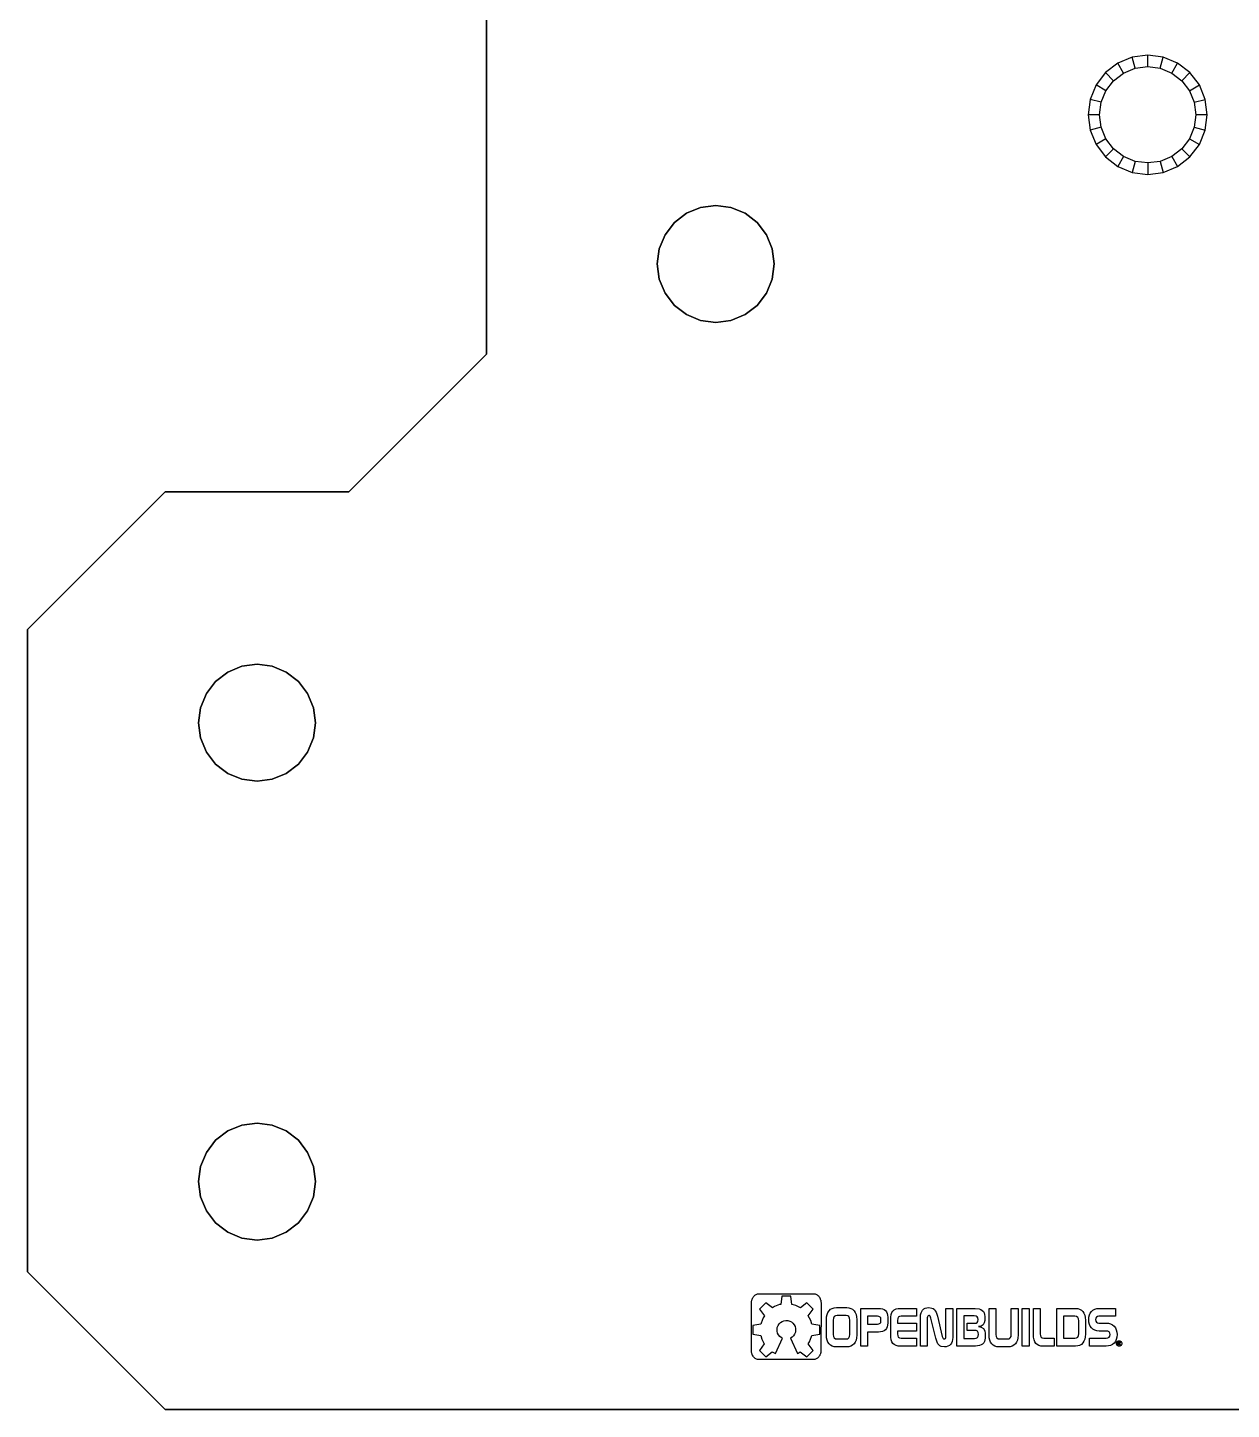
# Model space of a CAD drawing. Header units: metres. Extents: x 0 to 1120, y 0 to 254.
# Drawn here: x 204.6 to 257.1, y 0 to 60.2 of the extents above; entities that cross this region are included whole.
import ezdxf

# ---------------------------------------------------------------- set-up
doc = ezdxf.new("R2010")
doc.units = ezdxf.units.M

msp = doc.modelspace()

# ---------------------------------------------------------------- linework, layer by layer
at = {"layer": 'Group#1'}
for p, q in [((224.602, 80), (224.602, 46)), ((224.602, 46, 6), (224.602, 80, 6)), ((253.432, 59.03, 6), (252.759, 58.941, 6)), ((253.432, 58.53, 5.5), (253.432, 59.03, 6)), ((254.105, 58.941, 6), (253.432, 59.03, 6)), ((252.132, 58.682, 6), (251.594, 58.268, 6)), ((252.759, 58.941, 6), (252.132, 58.682, 6)), ((252.382, 58.249, 5.5), (252.132, 58.682, 6)), ((252.382, 58.249), (252.889, 58.458)), ((252.382, 58.249, 5.5), (252.889, 58.458, 5.5)), ((252.889, 58.458, 5.5), (252.759, 58.941, 6)), ((252.889, 58.458), (253.432, 58.53)), ((252.889, 58.458, 5.5), (253.432, 58.53, 5.5)), ((252.889, 58.458, 5.5), (252.889, 58.458)), ((253.432, 58.53), (253.976, 58.458)), ((253.432, 58.53), (253.432, 58.53, 5.5)), ((253.432, 58.53, 5.5), (253.976, 58.458, 5.5)), ((253.976, 58.458, 5.5), (254.105, 58.941, 6)), ((253.976, 58.458), (254.482, 58.249)), ((253.976, 58.458, 5.5), (254.482, 58.249, 5.5)), ((253.976, 58.458), (253.976, 58.458, 5.5)), ((254.732, 58.682, 6), (254.105, 58.941, 6)), ((254.482, 58.249, 5.5), (254.732, 58.682, 6)), ((255.271, 58.268, 6), (254.732, 58.682, 6)), ((251.594, 58.268, 6), (251.18, 57.73, 6)), ((251.947, 57.915, 5.5), (251.594, 58.268, 6)), ((251.613, 57.48), (251.947, 57.915)), ((251.613, 57.48, 5.5), (251.947, 57.915, 5.5)), ((251.947, 57.915), (252.382, 58.249)), ((251.947, 57.915, 5.5), (252.382, 58.249, 5.5)), ((251.947, 57.915), (251.947, 57.915, 5.5)), ((252.382, 58.249), (252.382, 58.249, 5.5)), ((254.482, 58.249), (254.917, 57.915)), ((254.482, 58.249, 5.5), (254.482, 58.249)), ((254.482, 58.249, 5.5), (254.917, 57.915, 5.5)), ((254.917, 57.915, 5.5), (255.271, 58.268, 6)), ((254.917, 57.915), (255.251, 57.48)), ((254.917, 57.915, 5.5), (255.251, 57.48, 5.5)), ((254.917, 57.915), (254.917, 57.915, 5.5)), ((255.684, 57.73, 6), (255.271, 58.268, 6)), ((251.18, 57.73, 6), (250.921, 57.103, 6)), ((251.613, 57.48, 5.5), (251.18, 57.73, 6)), ((251.404, 56.974), (251.613, 57.48)), ((251.404, 56.974, 5.5), (251.613, 57.48, 5.5)), ((251.613, 57.48), (251.613, 57.48, 5.5)), ((255.251, 57.48, 5.5), (255.684, 57.73, 6)), ((255.251, 57.48), (255.461, 56.974)), ((255.251, 57.48, 5.5), (255.461, 56.974, 5.5)), ((255.251, 57.48), (255.251, 57.48, 5.5)), ((255.944, 57.103, 6), (255.684, 57.73, 6)), ((250.921, 57.103, 6), (250.832, 56.43, 6)), ((251.404, 56.974, 5.5), (250.921, 57.103, 6)), ((251.332, 56.43), (251.404, 56.974)), ((251.332, 56.43, 5.5), (251.404, 56.974, 5.5)), ((251.404, 56.974, 5.5), (251.404, 56.974)), ((255.461, 56.974, 5.5), (255.944, 57.103, 6)), ((255.461, 56.974), (255.532, 56.43)), ((255.461, 56.974, 5.5), (255.532, 56.43, 5.5)), ((255.461, 56.974, 5.5), (255.461, 56.974)), ((256.032, 56.43, 6), (255.944, 57.103, 6)), ((251.332, 56.43, 5.5), (250.832, 56.43, 6)), ((250.832, 56.43, 6), (250.921, 55.757, 6)), ((251.404, 55.886), (251.332, 56.43)), ((251.404, 55.886, 5.5), (251.332, 56.43, 5.5)), ((251.332, 56.43, 5.5), (251.332, 56.43)), ((255.532, 56.43), (255.461, 55.886)), ((255.532, 56.43, 5.5), (255.461, 55.886, 5.5)), ((255.532, 56.43), (255.532, 56.43, 5.5)), ((256.032, 56.43, 6), (255.532, 56.43, 5.5)), ((255.944, 55.757, 6), (256.032, 56.43, 6)), ((251.404, 55.886, 5.5), (250.921, 55.757, 6)), ((250.921, 55.757, 6), (251.18, 55.13, 6)), ((251.613, 55.38), (251.404, 55.886)), ((251.404, 55.886), (251.404, 55.886, 5.5)), ((251.613, 55.38, 5.5), (251.404, 55.886, 5.5)), ((255.461, 55.886), (255.251, 55.38)), ((255.461, 55.886, 5.5), (255.251, 55.38, 5.5)), ((255.461, 55.886, 5.5), (255.461, 55.886)), ((255.461, 55.886, 5.5), (255.944, 55.757, 6)), ((255.684, 55.13, 6), (255.944, 55.757, 6)), ((251.613, 55.38, 5.5), (251.18, 55.13, 6)), ((251.18, 55.13, 6), (251.594, 54.592, 6)), ((251.947, 54.945, 5.5), (251.594, 54.592, 6)), ((251.947, 54.945), (251.613, 55.38)), ((251.613, 55.38), (251.613, 55.38, 5.5)), ((251.947, 54.945, 5.5), (251.613, 55.38, 5.5)), ((252.382, 54.611), (251.947, 54.945)), ((252.382, 54.611, 5.5), (251.947, 54.945, 5.5)), ((251.947, 54.945, 5.5), (251.947, 54.945)), ((254.917, 54.945), (254.482, 54.611)), ((254.917, 54.945, 5.5), (254.482, 54.611, 5.5)), ((255.251, 55.38), (254.917, 54.945)), ((255.251, 55.38, 5.5), (254.917, 54.945, 5.5)), ((254.917, 54.945, 5.5), (254.917, 54.945)), ((254.917, 54.945, 5.5), (255.271, 54.592, 6)), ((255.251, 55.38), (255.251, 55.38, 5.5)), ((255.251, 55.38, 5.5), (255.684, 55.13, 6)), ((255.271, 54.592, 6), (255.684, 55.13, 6)), ((251.594, 54.592, 6), (252.132, 54.178, 6)), ((252.382, 54.611, 5.5), (252.132, 54.178, 6)), ((252.889, 54.402), (252.382, 54.611)), ((252.889, 54.402, 5.5), (252.382, 54.611, 5.5)), ((252.382, 54.611, 5.5), (252.382, 54.611)), ((252.889, 54.402, 5.5), (252.759, 53.919, 6)), ((253.432, 54.33), (252.889, 54.402)), ((252.889, 54.402, 5.5), (252.889, 54.402)), ((253.432, 54.33, 5.5), (252.889, 54.402, 5.5)), ((253.976, 54.402), (253.432, 54.33)), ((253.976, 54.402, 5.5), (253.432, 54.33, 5.5)), ((253.432, 54.33), (253.432, 54.33, 5.5)), ((253.432, 54.33, 5.5), (253.432, 53.83, 6)), ((254.482, 54.611), (253.976, 54.402)), ((254.482, 54.611, 5.5), (253.976, 54.402, 5.5)), ((253.976, 54.402, 5.5), (253.976, 54.402)), ((253.976, 54.402, 5.5), (254.105, 53.919, 6)), ((254.482, 54.611), (254.482, 54.611, 5.5)), ((254.482, 54.611, 5.5), (254.732, 54.178, 6)), ((254.732, 54.178, 6), (255.271, 54.592, 6)), ((252.132, 54.178, 6), (252.759, 53.919, 6)), ((252.759, 53.919, 6), (253.432, 53.83, 6)), ((253.432, 53.83, 6), (254.105, 53.919, 6)), ((254.105, 53.919, 6), (254.732, 54.178, 6)), ((233.942, 52.39), (234.602, 52.477)), ((234.602, 52.477, 6), (233.942, 52.39, 6)), ((234.602, 52.477), (235.262, 52.39)), ((234.602, 52.477), (234.602, 52.477, 6)), ((235.262, 52.39, 6), (234.602, 52.477, 6)), ((232.799, 51.73), (233.327, 52.136)), ((233.327, 52.136, 6), (232.799, 51.73, 6)), ((233.327, 52.136), (233.942, 52.39)), ((233.942, 52.39, 6), (233.327, 52.136, 6)), ((233.327, 52.136), (233.327, 52.136, 6)), ((233.942, 52.39), (233.942, 52.39, 6)), ((235.262, 52.39), (235.877, 52.136)), ((235.262, 52.39), (235.262, 52.39, 6)), ((235.877, 52.136, 6), (235.262, 52.39, 6)), ((235.877, 52.136), (236.405, 51.73)), ((235.877, 52.136), (235.877, 52.136, 6)), ((236.405, 51.73, 6), (235.877, 52.136, 6)), ((232.139, 50.587), (232.393, 51.202)), ((232.393, 51.202, 6), (232.139, 50.587, 6)), ((232.393, 51.202), (232.799, 51.73)), ((232.799, 51.73, 6), (232.393, 51.202, 6)), ((232.393, 51.202), (232.393, 51.202, 6)), ((232.799, 51.73), (232.799, 51.73, 6)), ((236.405, 51.73), (236.81, 51.202)), ((236.405, 51.73), (236.405, 51.73, 6)), ((236.81, 51.202, 6), (236.405, 51.73, 6)), ((236.81, 51.202), (237.065, 50.587)), ((236.81, 51.202), (236.81, 51.202, 6)), ((237.065, 50.587, 6), (236.81, 51.202, 6)), ((232.052, 49.927), (232.139, 50.587)), ((232.139, 50.587, 6), (232.052, 49.927, 6)), ((232.139, 50.587), (232.139, 50.587, 6)), ((237.065, 50.587), (237.152, 49.927)), ((237.065, 50.587), (237.065, 50.587, 6)), ((237.152, 49.927, 6), (237.065, 50.587, 6)), ((232.139, 49.267), (232.052, 49.927)), ((232.052, 49.927), (232.052, 49.927, 6)), ((232.052, 49.927, 6), (232.139, 49.267, 6)), ((237.152, 49.927), (237.065, 49.267)), ((237.065, 49.267, 6), (237.152, 49.927, 6)), ((237.152, 49.927), (237.152, 49.927, 6)), ((232.393, 48.652), (232.139, 49.267)), ((232.139, 49.267, 6), (232.393, 48.652, 6)), ((232.139, 49.267), (232.139, 49.267, 6)), ((237.065, 49.267), (236.81, 48.652)), ((236.81, 48.652, 6), (237.065, 49.267, 6)), ((237.065, 49.267), (237.065, 49.267, 6)), ((232.799, 48.124), (232.393, 48.652)), ((232.393, 48.652), (232.393, 48.652, 6)), ((232.393, 48.652, 6), (232.799, 48.124, 6)), ((236.81, 48.652), (236.405, 48.124)), ((236.405, 48.124, 6), (236.81, 48.652, 6)), ((236.81, 48.652), (236.81, 48.652, 6)), ((233.15, 47.855), (232.799, 48.124)), ((232.799, 48.124), (232.799, 48.124, 6)), ((232.799, 48.124, 6), (233.15, 47.855, 6)), ((233.327, 47.719), (233.15, 47.855)), ((233.15, 47.855), (233.15, 47.855, 6)), ((233.15, 47.855, 6), (233.327, 47.719, 6)), ((233.942, 47.464), (233.327, 47.719)), ((233.327, 47.719), (233.327, 47.719, 6)), ((233.327, 47.719, 6), (233.942, 47.464, 6)), ((235.877, 47.719), (235.262, 47.464)), ((235.262, 47.464, 6), (235.877, 47.719, 6)), ((236.405, 48.124), (235.877, 47.719)), ((235.877, 47.719, 6), (236.405, 48.124, 6)), ((235.877, 47.719), (235.877, 47.719, 6)), ((236.405, 48.124, 6), (236.405, 48.124)), ((234.602, 47.377), (233.942, 47.464)), ((233.942, 47.464), (233.942, 47.464, 6)), ((233.942, 47.464, 6), (234.602, 47.377, 6)), ((235.262, 47.464), (234.602, 47.377)), ((234.602, 47.377, 6), (235.262, 47.464, 6)), ((234.602, 47.377), (234.602, 47.377, 6)), ((235.262, 47.464), (235.262, 47.464, 6)), ((224.602, 46), (218.602, 40)), ((218.602, 40, 6), (224.602, 46, 6)), ((224.602, 46), (224.602, 46, 6)), ((210.602, 40), (204.602, 34)), ((204.602, 34, 6), (210.602, 40, 6)), ((210.602, 40), (210.602, 40, 6)), ((218.602, 40), (210.602, 40)), ((210.602, 40, 6), (218.602, 40, 6)), ((218.602, 40), (218.602, 40, 6)), ((204.602, 34, 6), (204.602, 34)), ((204.602, 34), (204.602, 6)), ((204.602, 6, 6), (204.602, 34, 6)), ((212.799, 31.73), (213.327, 32.136)), ((213.327, 32.136, 6), (212.799, 31.73, 6)), ((213.327, 32.136), (213.942, 32.39)), ((213.942, 32.39, 6), (213.327, 32.136, 6)), ((213.327, 32.136), (213.327, 32.136, 6)), ((213.942, 32.39), (214.602, 32.477)), ((214.602, 32.477, 6), (213.942, 32.39, 6)), ((213.942, 32.39), (213.942, 32.39, 6)), ((214.602, 32.477), (215.262, 32.39)), ((214.602, 32.477), (214.602, 32.477, 6)), ((215.262, 32.39, 6), (214.602, 32.477, 6)), ((215.262, 32.39), (215.877, 32.136)), ((215.262, 32.39), (215.262, 32.39, 6)), ((215.877, 32.136, 6), (215.262, 32.39, 6)), ((215.877, 32.136), (216.405, 31.73)), ((215.877, 32.136), (215.877, 32.136, 6)), ((216.405, 31.73, 6), (215.877, 32.136, 6)), ((212.393, 31.202), (212.799, 31.73)), ((212.799, 31.73, 6), (212.393, 31.202, 6)), ((212.799, 31.73), (212.799, 31.73, 6)), ((216.405, 31.73), (216.81, 31.202)), ((216.405, 31.73), (216.405, 31.73, 6)), ((216.81, 31.202, 6), (216.405, 31.73, 6)), ((212.139, 30.587), (212.393, 31.202)), ((212.393, 31.202, 6), (212.139, 30.587, 6)), ((212.393, 31.202), (212.393, 31.202, 6)), ((216.81, 31.202), (217.065, 30.587)), ((216.81, 31.202), (216.81, 31.202, 6)), ((217.065, 30.587, 6), (216.81, 31.202, 6)), ((212.052, 29.927), (212.139, 30.587)), ((212.139, 30.587, 6), (212.052, 29.927, 6)), ((212.139, 30.587), (212.139, 30.587, 6)), ((217.065, 30.587), (217.152, 29.927)), ((217.065, 30.587), (217.065, 30.587, 6)), ((217.152, 29.927, 6), (217.065, 30.587, 6)), ((212.139, 29.267), (212.052, 29.927)), ((212.052, 29.927, 6), (212.052, 29.927)), ((212.052, 29.927, 6), (212.139, 29.267, 6)), ((217.152, 29.927), (217.065, 29.267)), ((217.065, 29.267, 6), (217.152, 29.927, 6)), ((217.152, 29.927), (217.152, 29.927, 6)), ((212.393, 28.652), (212.139, 29.267)), ((212.139, 29.267), (212.139, 29.267, 6)), ((212.139, 29.267, 6), (212.393, 28.652, 6)), ((217.065, 29.267), (216.81, 28.652)), ((216.81, 28.652, 6), (217.065, 29.267, 6)), ((217.065, 29.267), (217.065, 29.267, 6)), ((212.799, 28.124), (212.393, 28.652)), ((212.393, 28.652), (212.393, 28.652, 6)), ((212.393, 28.652, 6), (212.799, 28.124, 6)), ((216.81, 28.652), (216.405, 28.124)), ((216.405, 28.124, 6), (216.81, 28.652, 6)), ((216.81, 28.652), (216.81, 28.652, 6)), ((212.799, 28.124), (212.799, 28.124, 6)), ((213.15, 27.855), (212.799, 28.124)), ((212.799, 28.124, 6), (213.15, 27.855, 6)), ((213.327, 27.719), (213.15, 27.855)), ((213.15, 27.855), (213.15, 27.855, 6)), ((213.15, 27.855, 6), (213.327, 27.719, 6)), ((213.942, 27.464), (213.327, 27.719)), ((213.327, 27.719), (213.327, 27.719, 6)), ((213.327, 27.719, 6), (213.942, 27.464, 6)), ((215.877, 27.719), (215.262, 27.464)), ((215.262, 27.464, 6), (215.877, 27.719, 6)), ((216.405, 28.124), (215.877, 27.719)), ((215.877, 27.719, 6), (216.405, 28.124, 6)), ((215.877, 27.719), (215.877, 27.719, 6)), ((216.405, 28.124), (216.405, 28.124, 6)), ((214.602, 27.377), (213.942, 27.464)), ((213.942, 27.464), (213.942, 27.464, 6)), ((213.942, 27.464, 6), (214.602, 27.377, 6)), ((215.262, 27.464), (214.602, 27.377)), ((214.602, 27.377, 6), (215.262, 27.464, 6)), ((214.602, 27.377), (214.602, 27.377, 6)), ((215.262, 27.464), (215.262, 27.464, 6)), ((212.799, 11.73), (213.327, 12.136)), ((213.327, 12.136, 6), (212.799, 11.73, 6)), ((213.327, 12.136), (213.942, 12.39)), ((213.942, 12.39, 6), (213.327, 12.136, 6)), ((213.327, 12.136), (213.327, 12.136, 6)), ((213.942, 12.39), (214.602, 12.477)), ((214.602, 12.477, 6), (213.942, 12.39, 6)), ((213.942, 12.39), (213.942, 12.39, 6)), ((214.602, 12.477), (215.262, 12.39)), ((214.602, 12.477), (214.602, 12.477, 6)), ((215.262, 12.39, 6), (214.602, 12.477, 6)), ((215.262, 12.39), (215.877, 12.136)), ((215.262, 12.39, 6), (215.262, 12.39)), ((215.877, 12.136, 6), (215.262, 12.39, 6)), ((215.877, 12.136), (216.405, 11.73)), ((215.877, 12.136), (215.877, 12.136, 6)), ((216.405, 11.73, 6), (215.877, 12.136, 6)), ((212.393, 11.202), (212.799, 11.73)), ((212.799, 11.73, 6), (212.393, 11.202, 6)), ((212.799, 11.73), (212.799, 11.73, 6)), ((216.405, 11.73), (216.81, 11.202)), ((216.405, 11.73), (216.405, 11.73, 6)), ((216.81, 11.202, 6), (216.405, 11.73, 6)), ((212.139, 10.587), (212.393, 11.202)), ((212.393, 11.202, 6), (212.139, 10.587, 6)), ((212.393, 11.202), (212.393, 11.202, 6)), ((216.81, 11.202), (217.065, 10.587)), ((216.81, 11.202), (216.81, 11.202, 6)), ((217.065, 10.587, 6), (216.81, 11.202, 6)), ((212.052, 9.927), (212.139, 10.587)), ((212.139, 10.587, 6), (212.052, 9.927, 6)), ((212.139, 10.587), (212.139, 10.587, 6)), ((217.065, 10.587), (217.152, 9.927)), ((217.065, 10.587), (217.065, 10.587, 6)), ((217.152, 9.927, 6), (217.065, 10.587, 6)), ((212.139, 9.267), (212.052, 9.927)), ((212.052, 9.927), (212.052, 9.927, 6)), ((212.052, 9.927, 6), (212.139, 9.267, 6)), ((217.152, 9.927), (217.065, 9.267)), ((217.065, 9.267, 6), (217.152, 9.927, 6)), ((217.152, 9.927), (217.152, 9.927, 6)), ((212.393, 8.652), (212.139, 9.267)), ((212.139, 9.267), (212.139, 9.267, 6)), ((212.139, 9.267, 6), (212.393, 8.652, 6)), ((217.065, 9.267), (216.81, 8.652)), ((216.81, 8.652, 6), (217.065, 9.267, 6)), ((217.065, 9.267), (217.065, 9.267, 6)), ((212.799, 8.124), (212.393, 8.652)), ((212.393, 8.652), (212.393, 8.652, 6)), ((212.393, 8.652, 6), (212.799, 8.124, 6)), ((216.81, 8.652), (216.405, 8.124)), ((216.405, 8.124, 6), (216.81, 8.652, 6)), ((216.81, 8.652), (216.81, 8.652, 6)), ((213.15, 7.855), (212.799, 8.124)), ((212.799, 8.124), (212.799, 8.124, 6)), ((212.799, 8.124, 6), (213.15, 7.855, 6)), ((213.327, 7.719), (213.15, 7.855)), ((213.15, 7.855), (213.15, 7.855, 6)), ((213.15, 7.855, 6), (213.327, 7.719, 6)), ((216.405, 8.124), (215.877, 7.719)), ((215.877, 7.719, 6), (216.405, 8.124, 6)), ((216.405, 8.124), (216.405, 8.124, 6)), ((213.942, 7.464), (213.327, 7.719)), ((213.327, 7.719), (213.327, 7.719, 6)), ((213.327, 7.719, 6), (213.942, 7.464, 6)), ((214.602, 7.377), (213.942, 7.464)), ((213.942, 7.464), (213.942, 7.464, 6)), ((213.942, 7.464, 6), (214.602, 7.377, 6)), ((215.262, 7.464), (214.602, 7.377)), ((214.602, 7.377, 6), (215.262, 7.464, 6)), ((214.602, 7.377), (214.602, 7.377, 6)), ((215.877, 7.719), (215.262, 7.464)), ((215.262, 7.464, 6), (215.877, 7.719, 6)), ((215.262, 7.464), (215.262, 7.464, 6)), ((215.877, 7.719), (215.877, 7.719, 6)), ((204.602, 6), (204.602, 6, 6)), ((204.602, 6), (210.602, 0)), ((210.602, 0, 6), (204.602, 6, 6)), ((236.191, 4.816, 6.03), (236.202, 4.839, 6.03)), ((236.202, 4.839, 6.03), (236.213, 4.862, 6.03)), ((236.213, 4.862, 6.03), (236.233, 4.894, 6.03)), ((236.233, 4.894, 6.03), (236.255, 4.924, 6.03)), ((236.255, 4.924, 6.03), (236.28, 4.951, 6.03)), ((236.28, 4.951, 6.03), (236.306, 4.974, 6.03)), ((236.306, 4.974, 6.03), (236.335, 4.995, 6.03)), ((236.335, 4.995, 6.03), (236.365, 5.012, 6.03)), ((236.365, 5.012, 6.03), (236.396, 5.026, 6.03)), ((236.396, 5.026, 6.03), (236.428, 5.035, 6.03)), ((236.428, 5.035, 6.03), (236.461, 5.041, 6.03)), ((236.461, 5.041, 6.03), (236.494, 5.043, 6.03)), ((236.494, 5.043, 6.03), (238.852, 5.043, 6.03)), ((237.484, 4.932, 6.03), (237.433, 4.576, 6.03)), ((237.872, 4.932, 6.03), (237.484, 4.932, 6.03)), ((237.924, 4.575, 6.03), (237.872, 4.932, 6.03)), ((238.852, 5.043, 6.03), (238.896, 5.04, 6.03)), ((238.896, 5.04, 6.03), (238.929, 5.032, 6.03)), ((238.929, 5.032, 6.03), (238.961, 5.021, 6.03)), ((238.961, 5.021, 6.03), (238.992, 5.007, 6.03)), ((238.992, 5.007, 6.03), (239.021, 4.988, 6.03)), ((239.021, 4.988, 6.03), (239.049, 4.967, 6.03)), ((239.049, 4.967, 6.03), (239.075, 4.942, 6.03)), ((239.075, 4.942, 6.03), (239.099, 4.914, 6.03)), ((239.099, 4.914, 6.03), (239.12, 4.884, 6.03)), ((239.12, 4.884, 6.03), (239.139, 4.851, 6.03)), ((239.139, 4.851, 6.03), (239.15, 4.828, 6.03)), ((239.15, 4.828, 6.03), (239.16, 4.804, 6.03)), ((236.156, 4.635, 6.03), (236.157, 4.662, 6.03)), ((236.156, 2.574, 6.03), (236.156, 4.635, 6.03)), ((236.157, 4.662, 6.03), (236.159, 4.689, 6.03)), ((236.159, 4.689, 6.03), (236.163, 4.715, 6.03)), ((236.163, 4.715, 6.03), (236.168, 4.741, 6.03)), ((236.168, 4.741, 6.03), (236.174, 4.766, 6.03)), ((236.174, 4.766, 6.03), (236.182, 4.791, 6.03)), ((236.182, 4.791, 6.03), (236.191, 4.816, 6.03)), ((236.78, 4.641, 6.03), (236.505, 4.366, 6.03)), ((236.505, 4.366, 6.03), (236.723, 4.076, 6.03)), ((237.07, 4.423, 6.03), (236.78, 4.641, 6.03)), ((237.161, 4.483, 6.03), (237.07, 4.423, 6.03)), ((237.383, 4.568, 6.03), (237.161, 4.483, 6.03)), ((237.433, 4.576, 6.03), (237.383, 4.568, 6.03)), ((238.086, 4.531, 6.03), (237.924, 4.575, 6.03)), ((238.291, 4.427, 6.03), (238.086, 4.531, 6.03)), ((238.576, 4.641, 6.03), (238.291, 4.427, 6.03)), ((238.851, 4.366, 6.03), (238.576, 4.641, 6.03)), ((238.637, 4.081, 6.03), (238.851, 4.366, 6.03)), ((239.16, 4.804, 6.03), (239.168, 4.779, 6.03)), ((239.168, 4.779, 6.03), (239.176, 4.754, 6.03)), ((239.176, 4.754, 6.03), (239.181, 4.728, 6.03)), ((239.181, 4.728, 6.03), (239.186, 4.702, 6.03)), ((239.186, 4.702, 6.03), (239.19, 4.635, 6.03)), ((239.19, 4.635, 6.03), (239.189, 2.548, 6.03)), ((239.454, 4.138, 6.03), (239.49, 4.226, 6.03)), ((239.49, 4.226, 6.03), (239.541, 4.301, 6.03)), ((239.541, 4.301, 6.03), (239.604, 4.361, 6.03)), ((239.604, 4.361, 6.03), (239.678, 4.404, 6.03)), ((239.678, 4.404, 6.03), (239.763, 4.429, 6.03)), ((239.763, 4.429, 6.03), (239.86, 4.438, 6.03)), ((239.86, 4.438, 6.03), (240.311, 4.438, 6.03)), ((240.311, 4.438, 6.03), (240.408, 4.429, 6.03)), ((240.408, 4.429, 6.03), (240.493, 4.404, 6.03)), ((240.493, 4.404, 6.03), (240.568, 4.361, 6.03)), ((240.568, 4.361, 6.03), (240.631, 4.301, 6.03)), ((240.631, 4.301, 6.03), (240.682, 4.226, 6.03)), ((240.682, 4.226, 6.03), (240.718, 4.138, 6.03)), ((240.923, 2.755, 6.03), (240.923, 4.404, 6.03)), ((240.923, 4.404, 6.03), (241.695, 4.404, 6.03)), ((241.695, 4.404, 6.03), (241.79, 4.398, 6.03)), ((241.79, 4.398, 6.03), (241.871, 4.38, 6.03)), ((241.871, 4.38, 6.03), (241.941, 4.349, 6.03)), ((241.941, 4.349, 6.03), (241.997, 4.306, 6.03)), ((241.997, 4.306, 6.03), (242.041, 4.251, 6.03)), ((242.041, 4.251, 6.03), (242.072, 4.183, 6.03)), ((242.252, 4.128, 6.03), (242.283, 4.217, 6.03)), ((242.283, 4.217, 6.03), (242.327, 4.286, 6.03)), ((242.327, 4.286, 6.03), (242.385, 4.338, 6.03)), ((242.385, 4.338, 6.03), (242.46, 4.375, 6.03)), ((242.46, 4.375, 6.03), (242.553, 4.397, 6.03)), ((242.553, 4.397, 6.03), (242.662, 4.404, 6.03)), ((242.662, 4.404, 6.03), (243.35, 4.404, 6.03)), ((243.35, 4.404, 6.03), (243.35, 4.059, 6.03)), ((243.55, 4.201, 6.03), (243.58, 4.271, 6.03)), ((243.58, 4.271, 6.03), (243.622, 4.33, 6.03)), ((243.622, 4.33, 6.03), (243.675, 4.377, 6.03)), ((243.675, 4.377, 6.03), (243.737, 4.411, 6.03)), ((243.737, 4.411, 6.03), (243.809, 4.431, 6.03)), ((243.809, 4.431, 6.03), (243.89, 4.438, 6.03)), ((243.89, 4.438, 6.03), (244.028, 4.416, 6.03)), ((244.028, 4.416, 6.03), (244.084, 4.39, 6.03)), ((244.084, 4.39, 6.03), (244.132, 4.352, 6.03)), ((244.132, 4.352, 6.03), (244.173, 4.301, 6.03)), ((244.173, 4.301, 6.03), (244.209, 4.235, 6.03)), ((244.209, 4.235, 6.03), (244.268, 4.057, 6.03)), ((244.637, 4.404, 6.03), (244.934, 4.404, 6.03)), ((244.637, 3.173, 6.03), (244.637, 4.404, 6.03)), ((244.934, 4.404, 6.03), (244.934, 3.133, 6.03)), ((245.118, 2.755, 6.03), (245.118, 4.404, 6.03)), ((245.118, 4.404, 6.03), (245.908, 4.404, 6.03)), ((245.908, 4.404, 6.03), (246.09, 4.382, 6.03)), ((246.09, 4.382, 6.03), (246.162, 4.354, 6.03)), ((246.162, 4.354, 6.03), (246.222, 4.315, 6.03)), ((246.222, 4.315, 6.03), (246.269, 4.265, 6.03)), ((246.269, 4.265, 6.03), (246.302, 4.205, 6.03)), ((246.52, 4.404, 6.03), (246.816, 4.404, 6.03)), ((246.52, 3.24, 6.03), (246.52, 4.404, 6.03)), ((246.816, 4.404, 6.03), (246.816, 3.265, 6.03)), ((247.486, 4.404, 6.03), (247.782, 4.404, 6.03)), ((247.486, 3.265, 6.03), (247.486, 4.404, 6.03)), ((247.782, 4.404, 6.03), (247.782, 3.24, 6.03)), ((247.967, 2.755, 6.03), (247.967, 4.404, 6.03)), ((247.967, 4.404, 6.03), (248.264, 4.404, 6.03)), ((248.264, 4.404, 6.03), (248.264, 2.755, 6.03)), ((248.451, 4.404, 6.03), (248.747, 4.404, 6.03)), ((248.451, 3.272, 6.03), (248.451, 4.404, 6.03)), ((248.747, 4.404, 6.03), (248.747, 3.292, 6.03)), ((249.471, 2.755, 6.03), (249.471, 4.404, 6.03)), ((249.471, 4.404, 6.03), (250.283, 4.404, 6.03)), ((250.283, 4.404, 6.03), (250.38, 4.396, 6.03)), ((250.38, 4.396, 6.03), (250.466, 4.37, 6.03)), ((250.466, 4.37, 6.03), (250.54, 4.327, 6.03)), ((250.54, 4.327, 6.03), (250.604, 4.268, 6.03)), ((250.604, 4.268, 6.03), (250.654, 4.193, 6.03)), ((250.928, 4.2, 6.03), (250.981, 4.272, 6.03)), ((250.981, 4.272, 6.03), (251.047, 4.33, 6.03)), ((251.047, 4.33, 6.03), (251.124, 4.371, 6.03)), ((251.124, 4.371, 6.03), (251.212, 4.396, 6.03)), ((251.212, 4.396, 6.03), (251.311, 4.404, 6.03)), ((251.311, 4.404, 6.03), (252.032, 4.404, 6.03)), ((252.032, 4.404, 6.03), (252.032, 4.059, 6.03)), ((236.57, 3.713, 6.03), (236.214, 3.662, 6.03)), ((236.214, 3.662, 6.03), (236.214, 3.274, 6.03)), ((236.578, 3.763, 6.03), (236.57, 3.713, 6.03)), ((236.663, 3.985, 6.03), (236.578, 3.763, 6.03)), ((236.723, 4.076, 6.03), (236.663, 3.985, 6.03)), ((237.285, 3.573, 6.03), (237.316, 3.653, 6.03)), ((237.316, 3.653, 6.03), (237.362, 3.724, 6.03)), ((237.362, 3.724, 6.03), (237.422, 3.784, 6.03)), ((237.422, 3.784, 6.03), (237.493, 3.83, 6.03)), ((237.493, 3.83, 6.03), (237.573, 3.861, 6.03)), ((237.573, 3.861, 6.03), (237.657, 3.874, 6.03)), ((237.657, 3.874, 6.03), (237.742, 3.87, 6.03)), ((237.742, 3.87, 6.03), (237.824, 3.848, 6.03)), ((237.824, 3.848, 6.03), (237.9, 3.809, 6.03)), ((237.9, 3.809, 6.03), (237.966, 3.756, 6.03)), ((237.966, 3.756, 6.03), (238.019, 3.689, 6.03)), ((238.019, 3.689, 6.03), (238.058, 3.614, 6.03)), ((238.741, 3.876, 6.03), (238.637, 4.081, 6.03)), ((238.785, 3.713, 6.03), (238.741, 3.876, 6.03)), ((239.142, 3.662, 6.03), (238.785, 3.713, 6.03)), ((239.142, 3.274, 6.03), (239.142, 3.662, 6.03)), ((239.425, 3.922, 6.03), (239.432, 4.037, 6.03)), ((239.425, 3.24, 6.03), (239.425, 3.922, 6.03)), ((239.432, 4.037, 6.03), (239.454, 4.138, 6.03)), ((239.732, 3.979, 6.03), (239.722, 3.893, 6.03)), ((239.722, 3.893, 6.03), (239.722, 3.265, 6.03)), ((239.764, 4.041, 6.03), (239.732, 3.979, 6.03)), ((239.816, 4.078, 6.03), (239.764, 4.041, 6.03)), ((239.888, 4.091, 6.03), (239.816, 4.078, 6.03)), ((240.284, 4.091, 6.03), (239.888, 4.091, 6.03)), ((240.356, 4.078, 6.03), (240.284, 4.091, 6.03)), ((240.408, 4.041, 6.03), (240.356, 4.078, 6.03)), ((240.439, 3.979, 6.03), (240.408, 4.041, 6.03)), ((240.45, 3.893, 6.03), (240.439, 3.979, 6.03)), ((240.45, 3.265, 6.03), (240.45, 3.893, 6.03)), ((240.718, 4.138, 6.03), (240.739, 4.037, 6.03)), ((240.739, 4.037, 6.03), (240.747, 3.922, 6.03)), ((240.747, 3.922, 6.03), (240.747, 3.24, 6.03)), ((241.219, 4.059, 6.03), (241.219, 3.717, 6.03)), ((241.655, 4.059, 6.03), (241.219, 4.059, 6.03)), ((241.219, 3.717, 6.03), (241.655, 3.717, 6.03)), ((241.718, 4.051, 6.03), (241.655, 4.059, 6.03)), ((241.655, 3.717, 6.03), (241.718, 3.725, 6.03)), ((241.764, 4.026, 6.03), (241.718, 4.051, 6.03)), ((241.718, 3.725, 6.03), (241.764, 3.751, 6.03)), ((241.791, 3.986, 6.03), (241.764, 4.026, 6.03)), ((241.764, 3.751, 6.03), (241.791, 3.792, 6.03)), ((241.801, 3.929, 6.03), (241.791, 3.986, 6.03)), ((241.791, 3.792, 6.03), (241.801, 3.848, 6.03)), ((241.801, 3.848, 6.03), (241.801, 3.929, 6.03)), ((242.072, 4.183, 6.03), (242.091, 4.104, 6.03)), ((242.091, 3.673, 6.03), (242.072, 3.593, 6.03)), ((242.091, 4.104, 6.03), (242.097, 4.012, 6.03)), ((242.097, 3.765, 6.03), (242.091, 3.673, 6.03)), ((242.097, 4.012, 6.03), (242.097, 3.765, 6.03)), ((242.228, 3.889, 6.03), (242.234, 4.019, 6.03)), ((242.228, 3.272, 6.03), (242.228, 3.889, 6.03)), ((242.234, 4.019, 6.03), (242.252, 4.128, 6.03)), ((242.533, 3.96, 6.03), (242.524, 3.867, 6.03)), ((242.524, 3.867, 6.03), (242.524, 3.762, 6.03)), ((242.524, 3.762, 6.03), (243.35, 3.762, 6.03)), ((242.559, 4.018, 6.03), (242.533, 3.96, 6.03)), ((242.608, 4.049, 6.03), (242.559, 4.018, 6.03)), ((242.685, 4.059, 6.03), (242.608, 4.049, 6.03)), ((243.35, 4.059, 6.03), (242.685, 4.059, 6.03)), ((243.35, 3.762, 6.03), (243.35, 3.415, 6.03)), ((243.526, 4.029, 6.03), (243.532, 4.12, 6.03)), ((243.526, 2.755, 6.03), (243.526, 4.029, 6.03)), ((243.532, 4.12, 6.03), (243.55, 4.201, 6.03)), ((243.828, 4.033, 6.03), (243.823, 3.989, 6.03)), ((243.823, 3.989, 6.03), (243.823, 2.755, 6.03)), ((243.842, 4.065, 6.03), (243.828, 4.033, 6.03)), ((243.865, 4.084, 6.03), (243.842, 4.065, 6.03)), ((243.897, 4.091, 6.03), (243.865, 4.084, 6.03)), ((243.927, 4.085, 6.03), (243.897, 4.091, 6.03)), ((243.949, 4.068, 6.03), (243.927, 4.085, 6.03)), ((243.984, 3.977, 6.03), (243.949, 4.068, 6.03)), ((244.192, 3.102, 6.03), (243.984, 3.977, 6.03)), ((244.268, 4.057, 6.03), (244.477, 3.183, 6.03)), ((245.87, 4.07, 6.03), (245.415, 4.07, 6.03)), ((245.415, 4.07, 6.03), (245.415, 3.09, 6.03)), ((245.555, 3.442, 6.03), (245.555, 3.751, 6.03)), ((245.555, 3.751, 6.03), (245.87, 3.751, 6.03)), ((245.949, 4.061, 6.03), (245.87, 4.07, 6.03)), ((245.87, 3.751, 6.03), (245.949, 3.759, 6.03)), ((245.999, 4.034, 6.03), (245.949, 4.061, 6.03)), ((245.949, 3.759, 6.03), (245.999, 3.786, 6.03)), ((246.027, 3.985, 6.03), (245.999, 4.034, 6.03)), ((245.999, 3.786, 6.03), (246.027, 3.835, 6.03)), ((246.036, 3.91, 6.03), (246.027, 3.985, 6.03)), ((246.027, 3.835, 6.03), (246.036, 3.91, 6.03)), ((246.168, 3.63, 6.03), (246.057, 3.61, 6.03)), ((246.255, 3.684, 6.03), (246.168, 3.63, 6.03)), ((246.31, 3.767, 6.03), (246.255, 3.684, 6.03)), ((246.302, 4.205, 6.03), (246.322, 4.134, 6.03)), ((246.329, 3.873, 6.03), (246.31, 3.767, 6.03)), ((246.322, 4.134, 6.03), (246.329, 4.052, 6.03)), ((246.329, 4.052, 6.03), (246.329, 3.873, 6.03)), ((250.255, 4.059, 6.03), (249.767, 4.059, 6.03)), ((249.767, 4.059, 6.03), (249.767, 3.102, 6.03)), ((250.327, 4.047, 6.03), (250.255, 4.059, 6.03)), ((250.38, 4.009, 6.03), (250.327, 4.047, 6.03)), ((250.412, 3.946, 6.03), (250.38, 4.009, 6.03)), ((250.423, 3.86, 6.03), (250.412, 3.946, 6.03)), ((250.423, 3.299, 6.03), (250.423, 3.86, 6.03)), ((250.654, 4.193, 6.03), (250.691, 4.105, 6.03)), ((250.691, 4.105, 6.03), (250.712, 4.003, 6.03)), ((250.712, 4.003, 6.03), (250.72, 3.889, 6.03)), ((250.72, 3.889, 6.03), (250.72, 3.272, 6.03)), ((250.86, 3.91, 6.03), (250.867, 4.019, 6.03)), ((250.867, 3.801, 6.03), (250.86, 3.91, 6.03)), ((250.867, 4.019, 6.03), (250.89, 4.115, 6.03)), ((250.89, 3.705, 6.03), (250.867, 3.801, 6.03)), ((250.89, 4.115, 6.03), (250.928, 4.2, 6.03)), ((250.928, 3.621, 6.03), (250.89, 3.705, 6.03)), ((250.981, 3.548, 6.03), (250.928, 3.621, 6.03)), ((251.166, 3.975, 6.03), (251.156, 3.91, 6.03)), ((251.156, 3.91, 6.03), (251.166, 3.846, 6.03)), ((251.194, 4.022, 6.03), (251.166, 3.975, 6.03)), ((251.166, 3.846, 6.03), (251.194, 3.799, 6.03)), ((251.241, 4.05, 6.03), (251.194, 4.022, 6.03)), ((251.194, 3.799, 6.03), (251.241, 3.772, 6.03)), ((251.305, 4.059, 6.03), (251.241, 4.05, 6.03)), ((251.241, 3.772, 6.03), (251.305, 3.762, 6.03)), ((252.032, 4.059, 6.03), (251.305, 4.059, 6.03)), ((251.305, 3.762, 6.03), (251.617, 3.762, 6.03)), ((251.617, 3.762, 6.03), (251.724, 3.754, 6.03)), ((251.724, 3.754, 6.03), (251.818, 3.729, 6.03)), ((251.818, 3.729, 6.03), (251.899, 3.687, 6.03)), ((251.899, 3.687, 6.03), (251.969, 3.629, 6.03)), ((251.969, 3.629, 6.03), (252.024, 3.556, 6.03)), ((236.214, 3.274, 6.03), (236.571, 3.222, 6.03)), ((236.571, 3.222, 6.03), (236.615, 3.06, 6.03)), ((236.615, 3.06, 6.03), (236.719, 2.855, 6.03)), ((237.199, 2.441, 6.03), (237.507, 3.101, 6.03)), ((237.272, 3.489, 6.03), (237.285, 3.573, 6.03)), ((237.276, 3.404, 6.03), (237.272, 3.489, 6.03)), ((237.298, 3.322, 6.03), (237.276, 3.404, 6.03)), ((237.337, 3.246, 6.03), (237.298, 3.322, 6.03)), ((237.39, 3.18, 6.03), (237.337, 3.246, 6.03)), ((237.457, 3.127, 6.03), (237.39, 3.18, 6.03)), ((237.507, 3.101, 6.03), (237.457, 3.127, 6.03)), ((237.934, 3.152, 6.03), (237.863, 3.106, 6.03)), ((237.863, 3.106, 6.03), (238.158, 2.439, 6.03)), ((237.994, 3.212, 6.03), (237.934, 3.152, 6.03)), ((238.04, 3.283, 6.03), (237.994, 3.212, 6.03)), ((238.071, 3.363, 6.03), (238.04, 3.283, 6.03)), ((238.058, 3.614, 6.03), (238.08, 3.532, 6.03)), ((238.084, 3.447, 6.03), (238.071, 3.363, 6.03)), ((238.08, 3.532, 6.03), (238.084, 3.447, 6.03)), ((238.693, 2.951, 6.03), (238.778, 3.173, 6.03)), ((238.778, 3.173, 6.03), (238.786, 3.223, 6.03)), ((238.786, 3.223, 6.03), (239.142, 3.274, 6.03)), ((239.432, 3.125, 6.03), (239.425, 3.24, 6.03)), ((239.454, 3.023, 6.03), (239.432, 3.125, 6.03)), ((239.49, 2.935, 6.03), (239.454, 3.023, 6.03)), ((239.722, 3.265, 6.03), (239.732, 3.18, 6.03)), ((239.732, 3.18, 6.03), (239.764, 3.118, 6.03)), ((239.764, 3.118, 6.03), (239.816, 3.081, 6.03)), ((239.816, 3.081, 6.03), (239.888, 3.068, 6.03)), ((239.888, 3.068, 6.03), (240.284, 3.068, 6.03)), ((240.284, 3.068, 6.03), (240.356, 3.081, 6.03)), ((240.356, 3.081, 6.03), (240.408, 3.118, 6.03)), ((240.408, 3.118, 6.03), (240.439, 3.18, 6.03)), ((240.439, 3.18, 6.03), (240.45, 3.265, 6.03)), ((240.718, 3.023, 6.03), (240.682, 2.935, 6.03)), ((240.739, 3.125, 6.03), (240.718, 3.023, 6.03)), ((240.747, 3.24, 6.03), (240.739, 3.125, 6.03)), ((241.219, 3.37, 6.03), (241.219, 2.755, 6.03)), ((241.695, 3.37, 6.03), (241.219, 3.37, 6.03)), ((241.789, 3.376, 6.03), (241.695, 3.37, 6.03)), ((241.871, 3.395, 6.03), (241.789, 3.376, 6.03)), ((241.94, 3.426, 6.03), (241.871, 3.395, 6.03)), ((241.997, 3.469, 6.03), (241.94, 3.426, 6.03)), ((242.041, 3.525, 6.03), (241.997, 3.469, 6.03)), ((242.072, 3.593, 6.03), (242.041, 3.525, 6.03)), ((242.234, 3.143, 6.03), (242.228, 3.272, 6.03)), ((242.252, 3.033, 6.03), (242.234, 3.143, 6.03)), ((242.284, 2.943, 6.03), (242.252, 3.033, 6.03)), ((242.524, 3.415, 6.03), (242.524, 3.292, 6.03)), ((243.35, 3.415, 6.03), (242.524, 3.415, 6.03)), ((242.524, 3.292, 6.03), (242.533, 3.2, 6.03)), ((242.533, 3.2, 6.03), (242.558, 3.142, 6.03)), ((242.558, 3.142, 6.03), (242.607, 3.112, 6.03)), ((242.607, 3.112, 6.03), (242.685, 3.102, 6.03)), ((242.685, 3.102, 6.03), (243.35, 3.102, 6.03)), ((243.35, 3.102, 6.03), (243.35, 2.755, 6.03)), ((244.251, 2.924, 6.03), (244.192, 3.102, 6.03)), ((244.477, 3.183, 6.03), (244.512, 3.091, 6.03)), ((244.512, 3.091, 6.03), (244.533, 3.074, 6.03)), ((244.533, 3.074, 6.03), (244.563, 3.068, 6.03)), ((244.563, 3.068, 6.03), (244.595, 3.075, 6.03)), ((244.595, 3.075, 6.03), (244.618, 3.095, 6.03)), ((244.618, 3.095, 6.03), (244.633, 3.128, 6.03)), ((244.633, 3.128, 6.03), (244.637, 3.173, 6.03)), ((244.928, 3.041, 6.03), (244.91, 2.96, 6.03)), ((244.934, 3.133, 6.03), (244.928, 3.041, 6.03)), ((245.415, 3.09, 6.03), (245.879, 3.09, 6.03)), ((245.879, 3.442, 6.03), (245.555, 3.442, 6.03)), ((245.961, 3.432, 6.03), (245.879, 3.442, 6.03)), ((245.879, 3.09, 6.03), (245.96, 3.1, 6.03)), ((245.96, 3.1, 6.03), (246.014, 3.131, 6.03)), ((246.014, 3.403, 6.03), (245.961, 3.432, 6.03)), ((246.043, 3.35, 6.03), (246.014, 3.403, 6.03)), ((246.014, 3.131, 6.03), (246.043, 3.185, 6.03)), ((246.053, 3.268, 6.03), (246.043, 3.35, 6.03)), ((246.043, 3.185, 6.03), (246.053, 3.268, 6.03)), ((246.057, 3.61, 6.03), (246.179, 3.584, 6.03)), ((246.179, 3.584, 6.03), (246.269, 3.523, 6.03)), ((246.269, 3.523, 6.03), (246.325, 3.428, 6.03)), ((246.337, 3.027, 6.03), (246.317, 2.956, 6.03)), ((246.325, 3.428, 6.03), (246.343, 3.304, 6.03)), ((246.343, 3.109, 6.03), (246.337, 3.027, 6.03)), ((246.343, 3.304, 6.03), (246.343, 3.109, 6.03)), ((246.527, 3.125, 6.03), (246.52, 3.24, 6.03)), ((246.549, 3.023, 6.03), (246.527, 3.125, 6.03)), ((246.585, 2.935, 6.03), (246.549, 3.023, 6.03)), ((246.816, 3.265, 6.03), (246.827, 3.18, 6.03)), ((246.827, 3.18, 6.03), (246.859, 3.118, 6.03)), ((246.859, 3.118, 6.03), (246.911, 3.081, 6.03)), ((246.911, 3.081, 6.03), (246.985, 3.068, 6.03)), ((246.985, 3.068, 6.03), (247.317, 3.068, 6.03)), ((247.317, 3.068, 6.03), (247.39, 3.081, 6.03)), ((247.39, 3.081, 6.03), (247.443, 3.118, 6.03)), ((247.443, 3.118, 6.03), (247.475, 3.18, 6.03)), ((247.475, 3.18, 6.03), (247.486, 3.265, 6.03)), ((247.753, 3.023, 6.03), (247.717, 2.935, 6.03)), ((247.775, 3.125, 6.03), (247.753, 3.023, 6.03)), ((247.782, 3.24, 6.03), (247.775, 3.125, 6.03)), ((248.457, 3.143, 6.03), (248.451, 3.272, 6.03)), ((248.476, 3.033, 6.03), (248.457, 3.143, 6.03)), ((248.508, 2.943, 6.03), (248.476, 3.033, 6.03)), ((248.747, 3.292, 6.03), (248.756, 3.201, 6.03)), ((248.756, 3.201, 6.03), (248.783, 3.143, 6.03)), ((248.783, 3.143, 6.03), (248.832, 3.112, 6.03)), ((248.832, 3.112, 6.03), (248.91, 3.102, 6.03)), ((248.91, 3.102, 6.03), (249.361, 3.102, 6.03)), ((249.361, 3.102, 6.03), (249.361, 2.755, 6.03)), ((249.767, 3.102, 6.03), (250.255, 3.102, 6.03)), ((250.255, 3.102, 6.03), (250.328, 3.114, 6.03)), ((250.328, 3.114, 6.03), (250.381, 3.152, 6.03)), ((250.381, 3.152, 6.03), (250.412, 3.213, 6.03)), ((250.412, 3.213, 6.03), (250.423, 3.299, 6.03)), ((250.691, 3.057, 6.03), (250.654, 2.968, 6.03)), ((250.712, 3.158, 6.03), (250.691, 3.057, 6.03)), ((250.72, 3.272, 6.03), (250.712, 3.158, 6.03)), ((250.888, 3.102, 6.03), (251.624, 3.102, 6.03)), ((250.888, 2.755, 6.03), (250.888, 3.102, 6.03)), ((251.047, 3.49, 6.03), (250.981, 3.548, 6.03)), ((251.124, 3.448, 6.03), (251.047, 3.49, 6.03)), ((251.212, 3.423, 6.03), (251.124, 3.448, 6.03)), ((251.311, 3.415, 6.03), (251.212, 3.423, 6.03)), ((251.624, 3.415, 6.03), (251.311, 3.415, 6.03)), ((251.699, 3.405, 6.03), (251.624, 3.415, 6.03)), ((251.624, 3.102, 6.03), (251.699, 3.112, 6.03)), ((251.753, 3.376, 6.03), (251.699, 3.405, 6.03)), ((251.699, 3.112, 6.03), (251.753, 3.141, 6.03)), ((251.785, 3.327, 6.03), (251.753, 3.376, 6.03)), ((251.753, 3.141, 6.03), (251.785, 3.19, 6.03)), ((251.796, 3.258, 6.03), (251.785, 3.327, 6.03)), ((251.785, 3.19, 6.03), (251.796, 3.258, 6.03)), ((252.024, 3.556, 6.03), (252.063, 3.469, 6.03)), ((252.063, 3.047, 6.03), (252.024, 2.961, 6.03)), ((252.063, 3.469, 6.03), (252.087, 3.37, 6.03)), ((252.087, 3.147, 6.03), (252.063, 3.047, 6.03)), ((252.087, 3.37, 6.03), (252.095, 3.258, 6.03)), ((252.095, 3.258, 6.03), (252.087, 3.147, 6.03)), ((236.161, 2.508, 6.03), (236.156, 2.574, 6.03)), ((236.165, 2.482, 6.03), (236.161, 2.508, 6.03)), ((236.171, 2.456, 6.03), (236.165, 2.482, 6.03)), ((236.178, 2.431, 6.03), (236.171, 2.456, 6.03)), ((236.186, 2.406, 6.03), (236.178, 2.431, 6.03)), ((236.719, 2.855, 6.03), (236.505, 2.57, 6.03)), ((236.505, 2.57, 6.03), (236.78, 2.295, 6.03)), ((236.78, 2.295, 6.03), (237.065, 2.509, 6.03)), ((237.065, 2.509, 6.03), (237.199, 2.441, 6.03)), ((238.158, 2.439, 6.03), (238.195, 2.453, 6.03)), ((238.195, 2.453, 6.03), (238.286, 2.512, 6.03)), ((238.286, 2.512, 6.03), (238.576, 2.295, 6.03)), ((238.576, 2.295, 6.03), (238.851, 2.57, 6.03)), ((238.634, 2.86, 6.03), (238.693, 2.951, 6.03)), ((238.851, 2.57, 6.03), (238.634, 2.86, 6.03)), ((239.164, 2.418, 6.03), (239.155, 2.394, 6.03)), ((239.172, 2.443, 6.03), (239.164, 2.418, 6.03)), ((239.179, 2.469, 6.03), (239.172, 2.443, 6.03)), ((239.184, 2.495, 6.03), (239.179, 2.469, 6.03)), ((239.187, 2.521, 6.03), (239.184, 2.495, 6.03)), ((239.189, 2.548, 6.03), (239.187, 2.521, 6.03)), ((239.541, 2.859, 6.03), (239.49, 2.935, 6.03)), ((239.604, 2.799, 6.03), (239.541, 2.859, 6.03)), ((239.678, 2.756, 6.03), (239.604, 2.799, 6.03)), ((239.763, 2.73, 6.03), (239.678, 2.756, 6.03)), ((239.86, 2.721, 6.03), (239.763, 2.73, 6.03)), ((240.311, 2.721, 6.03), (239.86, 2.721, 6.03)), ((240.408, 2.73, 6.03), (240.311, 2.721, 6.03)), ((240.493, 2.756, 6.03), (240.408, 2.73, 6.03)), ((240.568, 2.799, 6.03), (240.493, 2.756, 6.03)), ((240.631, 2.859, 6.03), (240.568, 2.799, 6.03)), ((240.682, 2.935, 6.03), (240.631, 2.859, 6.03)), ((241.219, 2.755, 6.03), (240.923, 2.755, 6.03)), ((242.327, 2.874, 6.03), (242.284, 2.943, 6.03)), ((242.386, 2.822, 6.03), (242.327, 2.874, 6.03)), ((242.461, 2.784, 6.03), (242.386, 2.822, 6.03)), ((242.553, 2.762, 6.03), (242.461, 2.784, 6.03)), ((242.662, 2.755, 6.03), (242.553, 2.762, 6.03)), ((243.35, 2.755, 6.03), (242.662, 2.755, 6.03)), ((243.823, 2.755, 6.03), (243.526, 2.755, 6.03)), ((244.288, 2.858, 6.03), (244.251, 2.924, 6.03)), ((244.329, 2.807, 6.03), (244.288, 2.858, 6.03)), ((244.376, 2.769, 6.03), (244.329, 2.807, 6.03)), ((244.432, 2.742, 6.03), (244.376, 2.769, 6.03)), ((244.571, 2.721, 6.03), (244.432, 2.742, 6.03)), ((244.652, 2.728, 6.03), (244.571, 2.721, 6.03)), ((244.723, 2.748, 6.03), (244.652, 2.728, 6.03)), ((244.785, 2.782, 6.03), (244.723, 2.748, 6.03)), ((244.838, 2.83, 6.03), (244.785, 2.782, 6.03)), ((244.88, 2.89, 6.03), (244.838, 2.83, 6.03)), ((244.91, 2.96, 6.03), (244.88, 2.89, 6.03)), ((245.922, 2.755, 6.03), (245.118, 2.755, 6.03)), ((246.103, 2.777, 6.03), (245.922, 2.755, 6.03)), ((246.176, 2.806, 6.03), (246.103, 2.777, 6.03)), ((246.236, 2.845, 6.03), (246.176, 2.806, 6.03)), ((246.283, 2.896, 6.03), (246.236, 2.845, 6.03)), ((246.317, 2.956, 6.03), (246.283, 2.896, 6.03)), ((246.636, 2.859, 6.03), (246.585, 2.935, 6.03)), ((246.7, 2.799, 6.03), (246.636, 2.859, 6.03)), ((246.775, 2.756, 6.03), (246.7, 2.799, 6.03)), ((246.86, 2.73, 6.03), (246.775, 2.756, 6.03)), ((246.957, 2.721, 6.03), (246.86, 2.73, 6.03)), ((247.346, 2.721, 6.03), (246.957, 2.721, 6.03)), ((247.442, 2.73, 6.03), (247.346, 2.721, 6.03)), ((247.528, 2.756, 6.03), (247.442, 2.73, 6.03)), ((247.603, 2.799, 6.03), (247.528, 2.756, 6.03)), ((247.666, 2.859, 6.03), (247.603, 2.799, 6.03)), ((247.717, 2.935, 6.03), (247.666, 2.859, 6.03)), ((248.264, 2.755, 6.03), (247.967, 2.755, 6.03)), ((248.552, 2.874, 6.03), (248.508, 2.943, 6.03)), ((248.61, 2.822, 6.03), (248.552, 2.874, 6.03)), ((248.686, 2.784, 6.03), (248.61, 2.822, 6.03)), ((248.779, 2.762, 6.03), (248.686, 2.784, 6.03)), ((248.888, 2.755, 6.03), (248.779, 2.762, 6.03)), ((249.361, 2.755, 6.03), (248.888, 2.755, 6.03)), ((250.283, 2.755, 6.03), (249.471, 2.755, 6.03)), ((250.38, 2.763, 6.03), (250.283, 2.755, 6.03)), ((250.466, 2.789, 6.03), (250.38, 2.763, 6.03)), ((250.54, 2.832, 6.03), (250.466, 2.789, 6.03)), ((250.604, 2.893, 6.03), (250.54, 2.832, 6.03)), ((250.654, 2.968, 6.03), (250.604, 2.893, 6.03)), ((251.617, 2.755, 6.03), (250.888, 2.755, 6.03)), ((251.724, 2.763, 6.03), (251.617, 2.755, 6.03)), ((251.818, 2.788, 6.03), (251.724, 2.763, 6.03)), ((251.899, 2.83, 6.03), (251.818, 2.788, 6.03)), ((251.969, 2.888, 6.03), (251.899, 2.83, 6.03)), ((252.024, 2.961, 6.03), (251.969, 2.888, 6.03)), ((252.071, 2.871, 6.03), (252.075, 2.901, 6.03)), ((252.075, 2.841, 6.03), (252.071, 2.871, 6.03)), ((252.075, 2.901, 6.03), (252.086, 2.929, 6.03)), ((252.086, 2.813, 6.03), (252.075, 2.841, 6.03)), ((252.086, 2.929, 6.03), (252.105, 2.954, 6.03)), ((252.131, 2.946, 6.03), (252.086, 2.929, 6.03)), ((252.086, 2.813, 6.03), (252.113, 2.814, 6.03)), ((252.105, 2.789, 6.03), (252.086, 2.813, 6.03)), ((252.105, 2.954, 6.03), (252.13, 2.972, 6.03)), ((252.131, 2.946, 6.03), (252.105, 2.954, 6.03)), ((252.129, 2.77, 6.03), (252.105, 2.789, 6.03)), ((252.113, 2.814, 6.03), (252.131, 2.946, 6.03)), ((252.16, 2.809, 6.03), (252.113, 2.814, 6.03)), ((252.113, 2.814, 6.03), (252.129, 2.77, 6.03)), ((252.157, 2.759, 6.03), (252.129, 2.77, 6.03)), ((252.13, 2.972, 6.03), (252.158, 2.983, 6.03)), ((252.13, 2.972, 6.03), (252.131, 2.946, 6.03)), ((252.131, 2.946, 6.03), (252.16, 2.932, 6.03)), ((252.187, 2.755, 6.03), (252.157, 2.759, 6.03)), ((252.158, 2.983, 6.03), (252.187, 2.987, 6.03)), ((252.16, 2.932, 6.03), (252.166, 2.859, 6.03)), ((252.16, 2.932, 6.03), (252.199, 2.932, 6.03)), ((252.166, 2.859, 6.03), (252.16, 2.809, 6.03)), ((252.166, 2.859, 6.03), (252.215, 2.867, 6.03)), ((252.191, 2.845, 6.03), (252.166, 2.859, 6.03)), ((252.187, 2.987, 6.03), (252.216, 2.983, 6.03)), ((252.217, 2.759, 6.03), (252.187, 2.755, 6.03)), ((252.211, 2.809, 6.03), (252.191, 2.845, 6.03)), ((252.199, 2.932, 6.03), (252.225, 2.922, 6.03)), ((252.215, 2.867, 6.03), (252.208, 2.896, 6.03)), ((252.242, 2.809, 6.03), (252.211, 2.809, 6.03)), ((252.235, 2.897, 6.03), (252.215, 2.867, 6.03)), ((252.215, 2.867, 6.03), (252.227, 2.834, 6.03)), ((252.216, 2.983, 6.03), (252.244, 2.972, 6.03)), ((252.245, 2.77, 6.03), (252.217, 2.759, 6.03)), ((252.225, 2.922, 6.03), (252.235, 2.897, 6.03)), ((252.227, 2.834, 6.03), (252.242, 2.809, 6.03)), ((252.244, 2.972, 6.03), (252.269, 2.954, 6.03)), ((252.261, 2.929, 6.03), (252.244, 2.972, 6.03)), ((252.269, 2.789, 6.03), (252.245, 2.77, 6.03)), ((252.288, 2.929, 6.03), (252.261, 2.929, 6.03)), ((252.269, 2.954, 6.03), (252.288, 2.929, 6.03)), ((252.288, 2.813, 6.03), (252.269, 2.789, 6.03)), ((252.288, 2.929, 6.03), (252.299, 2.901, 6.03)), ((252.299, 2.841, 6.03), (252.288, 2.813, 6.03)), ((252.299, 2.901, 6.03), (252.303, 2.871, 6.03)), ((252.303, 2.871, 6.03), (252.299, 2.841, 6.03)), ((236.196, 2.382, 6.03), (236.186, 2.406, 6.03)), ((236.207, 2.359, 6.03), (236.196, 2.382, 6.03)), ((236.226, 2.326, 6.03), (236.207, 2.359, 6.03)), ((236.248, 2.296, 6.03), (236.226, 2.326, 6.03)), ((236.271, 2.268, 6.03), (236.248, 2.296, 6.03)), ((236.297, 2.243, 6.03), (236.271, 2.268, 6.03)), ((236.325, 2.221, 6.03), (236.297, 2.243, 6.03)), ((236.355, 2.203, 6.03), (236.325, 2.221, 6.03)), ((236.385, 2.188, 6.03), (236.355, 2.203, 6.03)), ((236.417, 2.177, 6.03), (236.385, 2.188, 6.03)), ((236.45, 2.17, 6.03), (236.417, 2.177, 6.03)), ((236.494, 2.167, 6.03), (236.45, 2.17, 6.03)), ((238.885, 2.169, 6.03), (236.494, 2.167, 6.03)), ((238.918, 2.175, 6.03), (238.885, 2.169, 6.03)), ((238.95, 2.184, 6.03), (238.918, 2.175, 6.03)), ((238.982, 2.198, 6.03), (238.95, 2.184, 6.03)), ((239.011, 2.215, 6.03), (238.982, 2.198, 6.03)), ((239.04, 2.235, 6.03), (239.011, 2.215, 6.03)), ((239.067, 2.259, 6.03), (239.04, 2.235, 6.03)), ((239.091, 2.286, 6.03), (239.067, 2.259, 6.03)), ((239.113, 2.316, 6.03), (239.091, 2.286, 6.03)), ((239.133, 2.348, 6.03), (239.113, 2.316, 6.03)), ((239.145, 2.371, 6.03), (239.133, 2.348, 6.03)), ((239.155, 2.394, 6.03), (239.145, 2.371, 6.03)), ((210.602, 0), (210.602, 0, 6)), ((210.602, 0), (278.602, 0)), ((278.602, 0, 6), (210.602, 0, 6))]:
    msp.add_line(p, q, dxfattribs=at)

doc.saveas('drawing.dxf')
